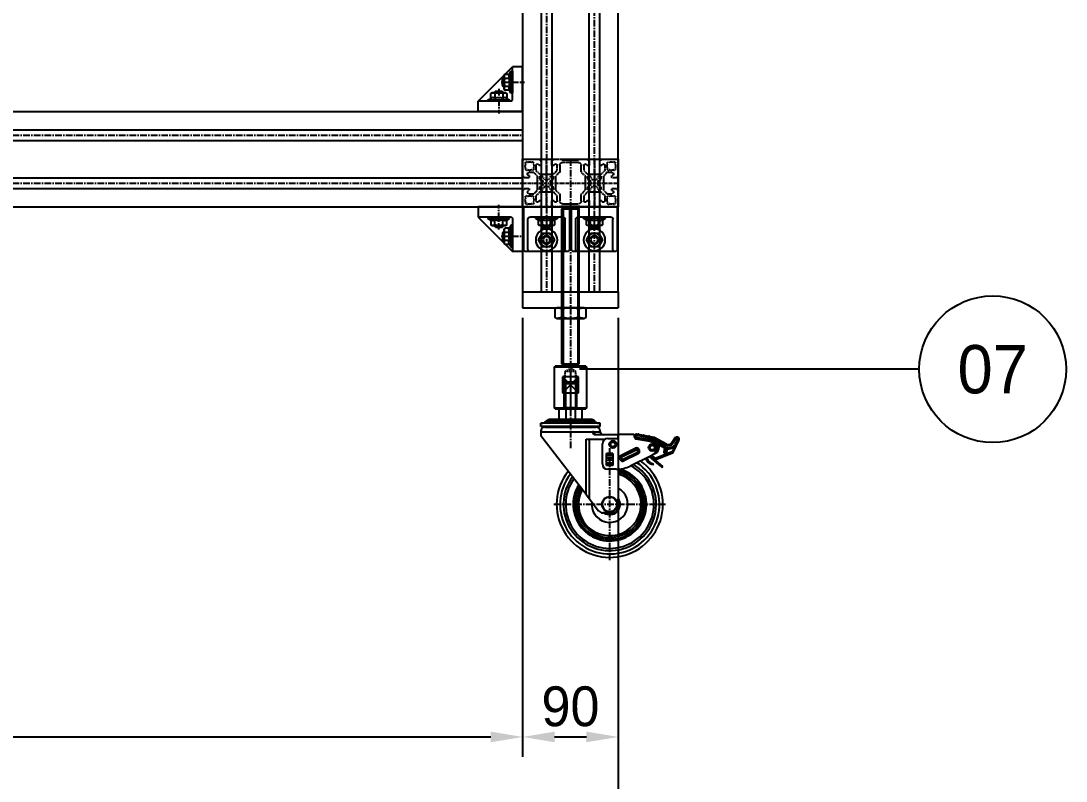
# Model space of a CAD drawing. Header units: inches. Extents: x 0 to 77285, y -118 to 40065.
# Drawn here: x 67715 to 68698, y 20506 to 21222 of the extents above; entities that cross this region are included whole.
import ezdxf
from ezdxf.enums import TextEntityAlignment as Align

# ---------------------------------------------------------------- set-up
doc = ezdxf.new("R2010")
doc.units = ezdxf.units.IN
doc.header["$LTSCALE"] = 5
doc.header["$MEASUREMENT"] = 0
doc.linetypes.add('CENTER', pattern=[2, 1.25, -0.25, 0.25, -0.25])
doc.linetypes.add('HIDDEN', pattern=[0.375, 0.25, -0.125])
for name, color, linetype in [('11', 1, 'CENTER'), ('22', 2, 'HIDDEN'), ('44', 4, 'Continuous'), ('A', 8, 'Continuous'), ('T', 3, 'Continuous')]:
    doc.layers.add(name, color=color, linetype=linetype)
doc.styles.add('SCI', font='')
doc.styles.get('SCI').set_extended_font_data('Gulim')
doc.dimstyles.new('S', dxfattribs={"dimscale": 100, "dimtxt": 2.5, "dimasz": 2, "dimexe": 1.25, "dimexo": 0.625, "dimgap": -0.625, "dimtad": 1, "dimdec": 8, "dimtxsty": 'SCI', "dimcen": 2.5, "dimclrd": 1, "dimclre": 1, "dimclrt": 7, "dimadec": 8, "dimazin": 2, "dimtfac": 1, "dimtdec": 8, "dimtmove": 0, "dimatfit": 3, "dimfxl": 1, "dimarcsym": 0})
doc.dimstyles.new('SCH', dxfattribs={"dimtxt": 2.5, "dimasz": 2, "dimexe": 1.25, "dimexo": 0.625, "dimtad": 1, "dimdec": 8, "dimtxsty": 'SCI', "dimcen": 2.5, "dimclrd": 4, "dimclre": 4, "dimclrt": 7, "dimadec": 8, "dimazin": 2, "dimtfac": 1, "dimtdec": 8, "dimtmove": 0, "dimatfit": 3, "dimfxl": 1, "dimarcsym": 0})

# ---------------------------------------------------------------- blocks, each defined once
blk = doc.blocks.new('af!@$!2^^&&@$aD읾ㅇㄹA$C5BB358B1')
for p, q in [((1.74, 42), (43.74, 42)), ((1.74, 42), (1.74, 0)), ((43.74, 42), (43.74, 32.5)), ((12.24, 32.5), (11.24, 31.5)), ((43.74, 32.5), (11.24, 0)), ((11.24, 31.5), (11.24, 0)), ((12.24, 32.5), (43.74, 32.5)), ((13.99, 32.5), (34.49, 32.5)), ((13.99, 31), (13.99, 32.5)), ((34.49, 31), (13.99, 31)), ((16.73, 29.7), (13.99, 31)), ((16.73, 25.11), (16.73, 29.7)), ((20.48, 25.14), (20.48, 29.7)), ((27.99, 25.14), (27.99, 29.7)), ((34.49, 31), (31.74, 29.7)), ((31.74, 29.7), (31.74, 25.11)), ((34.49, 32.5), (34.49, 31)), ((11.24, 24.75), (12.74, 24.75)), ((11.24, 4.04), (11.24, 24.54)), ((12.74, 24.75), (12.74, 4.25)), ((12.74, 24.75), (14.04, 22.01)), ((14.04, 22.01), (18.63, 22.01)), ((17.79, 24.5), (16.73, 25.11)), ((30.68, 24.5), (17.79, 24.5)), ((18.63, 22.01), (19.24, 20.94)), ((19.24, 20.94), (19.24, 8.06)), ((20.24, 23.8), (20.24, 24.5)), ((28.24, 23.8), (20.24, 23.8)), ((21.04, 23), (20.24, 23.8)), ((27.44, 23), (21.04, 23)), ((27.44, 23), (28.24, 23.8)), ((28.24, 23.8), (28.24, 24.5)), ((31.74, 25.11), (30.68, 24.5)), ((18.59, 18.25), (14.04, 18.25)), ((18.59, 10.75), (14.04, 10.75)), ((19.94, 18.5), (19.24, 18.5)), ((19.94, 10.5), (19.24, 10.5)), ((19.94, 18.5), (19.94, 10.5)), ((20.74, 17.7), (19.94, 18.5)), ((20.74, 11.3), (19.94, 10.5)), ((20.74, 17.7), (20.74, 11.3)), ((12.74, 4.25), (11.24, 4.25)), ((14.04, 6.99), (12.74, 4.25)), ((18.63, 6.99), (14.04, 6.99)), ((19.24, 8.06), (18.63, 6.99)), ((1.74, 0), (11.24, 0))]:
    blk.add_line(p, q)
for centre, radius, start, end in [((18.61, 32.11), 3.06, 232.12112, 307.87888), ((24.24, 40.32), 11.26, 250.52878, 289.47122), ((29.87, 32.11), 3.06, 232.12112, 307.87888), ((11.62, 20.13), 3.06, 322.12112, 37.87888), ((18.61, 27.56), 3.06, 232.12112, 307.87888), ((16.18, 20.13), 3.06, 322.12112, 37.87888), ((24.24, 35.76), 11.26, 250.52878, 289.47122), ((29.87, 27.56), 3.06, 232.12112, 307.87888), ((3.42, 14.5), 11.26, 340.52878, 19.47122), ((11.62, 8.87), 3.06, 322.12112, 37.87888), ((7.98, 14.5), 11.26, 340.52878, 19.47122), ((16.18, 8.87), 3.06, 322.12112, 37.87888)]:
    blk.add_arc(centre, radius, start, end)
at = {"layer": '11'}
for p, q in [((24.24, 20.66), (24.24, 44.03)), ((21.83, 14.5), (0, 14.5))]:
    blk.add_line(p, q, dxfattribs=at)
blk = doc.blocks.new('ZA$Caa0ef99bZ')
for p, q in [((0.5, 15), (0, 14.5)), ((0, -14.5), (0, 14.5)), ((39.5, 15), (0.5, 15)), ((0.5, 15), (0.5, -15)), ((40, 14.5), (39.5, 15)), ((39.5, -15), (39.5, 15)), ((40, 14.5), (40, -14.5)), ((15, 7.48), (30, 7.48)), ((15, -7.48), (15, 7.48)), ((30, 7.48), (30, -7.48)), ((42, 7), (40, 7)), ((188.27, 8), (42, 8)), ((42, -8), (42, 8)), ((42, 8), (42, -8)), ((190, 7), (188.27, 8)), ((190, 7), (190, -7)), ((30, -7.48), (15, -7.48)), ((40, -7), (42, -7)), ((42, -8), (188.27, -8)), ((188.27, -8), (190, -7)), ((0, -14.5), (0.5, -15)), ((0.5, -15), (39.5, -15)), ((39.5, -15), (40, -14.5))]:
    blk.add_line(p, q)
at = {"layer": '11'}
blk.add_line((195, 0), (-5, 0), dxfattribs=at)
at = {"layer": '22'}
for p, q in [((0, 6), (0.95, 5.05)), ((0.95, 5.05), (35.05, 5.05)), ((0.95, 5.05), (0.95, -5.05)), ((35.05, 5.05), (37.97, 0)), ((35.05, 5.05), (35.05, -5.05)), ((35.05, -5.05), (37.97, 0)), ((0, -6), (0.95, -5.05)), ((0.95, -5.05), (35.05, -5.05))]:
    blk.add_line(p, q, dxfattribs=at)
at = {"layer": 'A'}
for p, q in [((15, 7.48), (30, -7.48)), ((30, 7.48), (15, -7.48))]:
    blk.add_line(p, q, dxfattribs=at)
at = {"layer": 'T'}
for p, q in [((0, 6), (30, 6)), ((30, 6), (31.64, 5.05)), ((30, 6), (30, -6)), ((190, 6.9), (42, 6.9)), ((188.27, -8), (188.27, 8)), ((0, -6), (30, -6)), ((30, -6), (31.64, -5.05)), ((190, -6.9), (42, -6.9))]:
    blk.add_line(p, q, dxfattribs=at)
blk = doc.blocks.new('ZA$C307C2782Z')
for p, q in [((7.31, 1.13), (7.31, 8.87)), ((21.94, 1.13), (21.94, 8.87))]:
    blk.add_line(p, q)
blk.add_lwpolyline([(29.25, 8.87), (29.25, 1.13), (27.29, 0), (1.96, 0), (0, 1.13), (0, 8.87), (1.96, 10), (27.29, 10)], close=True)
for points in [[(1.96, 10), (7.31, 8.87, -0.154701), (21.94, 8.87), (27.29, 10)], [(1.96, 0), (7.31, 1.13, 0.154701), (21.94, 1.13), (27.29, 0)]]:
    blk.add_lwpolyline(points, format="xyb")
blk = doc.blocks.new('_20220522.18512')
for p, q in [((-44, 118.4), (-46, 116.4)), ((-44, 118.4), (-36, 118.4)), ((-36, 118.4), (-34, 116.4)), ((-46, 93), (-46, 116.4)), ((-34, 93), (-34, 116.4)), ((-29.05, 93), (-50.64, 93)), ((-50.64, 83), (-50.64, 93)), ((-44.32, 93), (-44.32, 83)), ((-35.68, 93), (-35.68, 83)), ((-29.05, 83), (-29.05, 93)), ((-12, 79.3), (-68, 79.3)), ((-68, 76.3), (-68, 79.3)), ((-16.81, 80.98), (-63.19, 80.98)), ((-21.3, 83), (-58.7, 83)), ((-12, 76.3), (-12, 79.3)), ((-12, 76.3), (-68, 76.3)), ((-68, 71.3), (-19.13, 71.3)), ((-68, 71.3), (-68, 67.5)), ((-64, 75.8), (-16, 75.8)), ((-17.88, 71.41), (-12, 71.41)), ((5, 69), (20, 69)), ((5, 67), (5, 69)), ((20, 69), (20, 66.68)), ((21.91, 68.04), (22.08, 69.02)), ((38.72, 66.02), (22.08, 69.02)), ((-25.38, 12.33), (-68, 67.5)), ((-25.38, 12.33), (-25.38, 64.5)), ((-25.38, 64.5), (-22.25, 64.5)), ((-22.25, 8.27), (-22.25, 64.5)), ((-22.25, 64.5), (-7.18, 64.5)), ((5, 68.5), (-15.51, 68.5)), ((-10, 41), (-10, 60)), ((-5, 65), (3, 65)), ((0, 60.62), (0, 61.06)), ((20.92, 68.22), (20.57, 66.25)), ((21.55, 66.07), (20.57, 66.25)), ((20.92, 68.22), (21.91, 68.04)), ((21.37, 65.09), (21.91, 68.04)), ((21.37, 65.09), (35.18, 62.6)), ((35.36, 63.58), (21.55, 66.07)), ((21.64, 64.71), (34.76, 62.35)), ((21.91, 68.04), (38.39, 65.06)), ((22.36, 64.91), (22.3, 64.6)), ((23.28, 64.42), (23.34, 64.73)), ((24.82, 64.46), (24.76, 64.15)), ((25.74, 63.97), (25.8, 64.29)), ((26.79, 64.11), (26.73, 63.8)), ((27.71, 63.62), (27.77, 63.93)), ((31.86, 63.19), (31.8, 62.88)), ((32.78, 62.7), (32.84, 63.02)), ((34.76, 62.35), (38.38, 61.31)), ((35.36, 63.58), (35.18, 62.6)), ((35.72, 63.58), (35.9, 62.6)), ((38.72, 66.02), (38.39, 65.06)), ((38.39, 65.06), (49.85, 58.81)), ((50.32, 59.69), (38.72, 66.02)), ((42.92, 60.46), (42.08, 59.92)), ((42.83, 59.23), (42.17, 55.57)), ((43.29, 60.11), (42.81, 59.24)), ((42.81, 59.24), (48.41, 56.18)), ((48.89, 57.06), (43.29, 60.11)), ((50.32, 59.69), (49.85, 58.81)), ((55.63, 61.91), (55.43, 60.79)), ((58.55, 65.47), (55.57, 60.99)), ((55.57, 60.99), (56.4, 60.44)), ((56.12, 61.82), (55.63, 61.91)), ((56.4, 60.44), (59.38, 64.91)), ((56.74, 63.58), (56.53, 62.44)), ((57.23, 63.49), (56.74, 63.58)), ((56.93, 52.43), (61.88, 63.25)), ((57.85, 65.24), (57.64, 64.1)), ((58.34, 65.15), (57.85, 65.24)), ((61.04, 63.81), (58.07, 59.33)), ((58.07, 59.33), (58.9, 58.78)), ((59.38, 64.91), (58.55, 65.47)), ((58.9, 58.78), (61.88, 63.25)), ((61.04, 63.81), (61.88, 63.25)), ((0, 50.9), (-6, 50.9)), ((-6, 39.5), (-6, 50.9)), ((-6, 50.5), (0, 50.5)), ((-6, 49.3), (0, 49.3)), ((0, 50.9), (0, 39.5)), ((7.56, 49.28), (21.02, 55.89)), ((7.56, 49.28), (8.26, 47.85)), ((8.26, 47.85), (21.73, 54.46)), ((22.96, 51.94), (9.5, 45.33)), ((23.67, 50.51), (10.2, 43.9)), ((21.02, 55.89), (21.73, 54.46)), ((24.37, 54.75), (22.93, 54.05)), ((22.93, 54.05), (23.37, 53.15)), ((22.96, 51.94), (23.67, 50.51)), ((23.37, 53.15), (24.81, 53.85)), ((24.37, 54.75), (24.81, 53.85)), ((37, 57.62), (37, 58.06)), ((40.73, 53.17), (38.05, 50.17)), ((38.27, 50.42), (38.28, 50.38)), ((55.49, 52.34), (40.76, 46.35)), ((41.14, 45.42), (55.87, 51.41)), ((42.17, 55.57), (43.15, 55.39)), ((43.15, 55.39), (43.75, 58.72)), ((48.38, 56.2), (47.72, 52.54)), ((48.89, 57.06), (48.41, 56.18)), ((48.67, 52.19), (48.52, 51.37)), ((48.52, 51.37), (49.51, 51.2)), ((48.67, 52.19), (49.31, 55.76)), ((49.65, 52.01), (48.67, 52.19)), ((49.51, 51.2), (49.65, 52.01)), ((50.27, 55.45), (49.65, 52.01)), ((50.67, 52), (51.26, 55.26)), ((55.49, 52.34), (55.87, 51.41)), ((58.45, 58.16), (56.02, 52.85)), ((56.02, 52.85), (56.93, 52.43)), ((-6, 48.94), (0, 48.94)), ((-6, 42.07), (0, 42.07)), ((0, 41.7), (-6, 41.7)), ((-6, 40.11), (0, 40.11)), ((0, 39.5), (-6, 39.5)), ((6.42, 45.94), (7.85, 46.64)), ((6.86, 45.04), (6.42, 45.94)), ((8.29, 45.75), (6.86, 45.04)), ((8.29, 45.75), (7.85, 46.64)), ((9.5, 45.33), (10.2, 43.9)), ((36.53, 49.02), (16.25, 39.07)), ((31.75, 44.25), (31.03, 46.32)), ((31.94, 46.77), (32.7, 44.58)), ((34.56, 41.56), (32.83, 42.81)), ((33.42, 43.62), (35.14, 42.37)), ((43.38, 40.22), (34.41, 47.98)), ((35.74, 40.95), (35.05, 41.27)), ((35.38, 48.46), (47.06, 38.36)), ((35.47, 42.18), (36.16, 41.86)), ((36.16, 41.86), (35.74, 40.95)), ((37.56, 40.11), (35.74, 40.95)), ((35.77, 48.65), (39.07, 45.77)), ((36.16, 41.86), (37.98, 41.02)), ((39.73, 46.52), (36.74, 49.13)), ((37.56, 40.11), (37.98, 41.02)), ((39.07, 45.77), (39.73, 46.52)), ((41.14, 45.42), (40.76, 46.35)), ((43.38, 40.22), (44.04, 40.97)), ((43.38, 40.22), (46.41, 37.6)), ((3.04, 36), (-5, 36)), ((5, 36.07), (5, 0)), ((46.41, 37.6), (47.06, 38.36)), ((-25.38, 12.33), (-13.5, -3.06)), ((0, -5), (-9.54, -5))]:
    blk.add_line(p, q)
for centre, radius in [((0, 59.5), 3.5), ((0, 59.5), 2.22), ((37, 56.5), 3.5), ((37, 56.5), 2.22), ((-3, 3), 7.3), ((-3, 3), 6.85)]:
    blk.add_circle(centre, radius)
for centre, radius, start, end in [((-66.93, 84.3), 5, 270, 318.41097), ((-58.7, 77), 6, 90, 138.41097), ((-21.3, 77), 6, 41.58903, 90), ((-13.07, 84.3), 5, 221.58903, 270), ((-64, 71.8), 4, 90, 180), ((-64, 71.3), 4, 157.97569, 180), ((-49.72, 80), 5, 227.73142, 237.14012), ((-30.28, 80), 5, 302.85988, 312.26858), ((-17.83, 64.07), 7.34, 90.34072, 100.12697), ((-16, 71.8), 4, 0, 90), ((-16, 71.3), 4, 1.63725, 22.02431), ((-9, 71.5), 3, 181.63725, 270), ((21.91, 68.04), 1, 79.77206, 169.77206), ((24.05, 68.67), 0.5, 349.77206, 169.77206), ((-15.46, 59.53), 8.97, 90.3029, 99.16228), ((-5, 60), 5, 90, 180), ((3, 67), 2, 270, 306.8699), ((3, 67), 2, 306.87231, 359.99759), ((22, 66.68), 2, 180.00293, 219.81874), ((22, 66.68), 2, 219.82167, 259.77206), ((21.55, 66.07), 1, 169.77206, 259.77206), ((28.97, 67.78), 0.5, 349.77206, 169.77206), ((33.89, 66.89), 0.5, 349.77206, 169.77206), ((35.53, 64.56), 2, 259.77206, 280.65646), ((35.53, 64.56), 1, 259.77206, 280.65646), ((37.01, 56.7), 7, 32.43628, 100.65646), ((37.01, 56.7), 6, 32.43628, 100.65646), ((37, 56.5), 5, 318.18969, 73.96252), ((43.76, 60.99), 2, 212.43628, 241.3913), ((43.76, 60.99), 1, 212.43628, 241.3913), ((52.24, 63.2), 7, 241.3913, 326.3913), ((52.24, 63.2), 5, 241.3913, 326.3913), ((52.24, 63.2), 4, 241.3913, 326.3913), ((56.12, 61.82), 0.5, 56.3913, 169.77206), ((57.23, 63.49), 0.5, 56.3913, 169.77206), ((58.34, 65.15), 0.5, 55.94214, 169.77206), ((60.21, 64.36), 2, 326.3913, 146.3913), ((60.21, 64.36), 1, 326.3913, 146.3913), ((-3, 3), 46.76, 86.32136, 93.67864), ((8.66, 47.04), 2.5, 116.14056, 206.14056), ((22.13, 53.65), 2.5, 26.14056, 116.14056), ((22.13, 53.65), 0.9, 26.14056, 116.14056), ((22.57, 52.75), 0.9, 296.14056, 26.14056), ((22.57, 52.75), 2.5, 296.14056, 26.14056), ((34.32, 53.51), 5, 296.14056, 318.18969), ((37.66, 53.32), 3, 280.81381, 281.79219), ((37, 56.5), 6.25, 281.79219, 349.77206), ((37, 56.5), 5.25, 300.43689, 349.77206), ((48.7, 52.36), 1, 169.77206, 259.77206), ((52.24, 63.2), 8, 241.3913, 326.3913), ((49.68, 52.18), 1, 259.77206, 349.77206), ((55.11, 53.27), 1, 292.13107, 335.4349), ((55.11, 53.27), 2, 292.13107, 335.4349), ((-3, 3), 50, 141.58486, 54.6936), ((-3, 3), 46.76, 142.57031, 56.87861), ((-3, 3), 43.61, 143.67172, 59.36883), ((-3, 3), 41.5, 144.50919, 61.30114), ((-5, 41), 5, 180, 270), ((-3, 3), 43.61, 86.05564, 93.94436), ((-3, 3), 41.5, 85.85452, 94.14548), ((9.1, 46.14), 2.5, 206.14056, 296.14056), ((8.66, 47.04), 0.9, 116.14056, 206.14056), ((9.1, 46.14), 0.9, 206.14056, 296.14056), ((34.59, 45.24), 3, 199.21948, 234.13107), ((34.59, 45.24), 2, 199.21948, 234.13107), ((36.31, 43.99), 3, 234.13107, 245.13107), ((36.31, 43.99), 2, 234.13107, 245.13107), ((40.39, 47.28), 2, 228.89323, 292.13107), ((40.39, 47.28), 1, 228.89323, 292.13107), ((-3, 3), 34.5, 148.0604, 74.17245), ((-3, 3), 33, 149.03088, 75.97033), ((-3, 3), 31.25, 150.29045, 75.16715), ((-3, 3), 29.46, 151.75005, 74.2419), ((3.04, 66), 30, 270, 296.14056), ((-3, 3), 17, 172.64567, 61.92751), ((-3, 3), 9.7, 235.56237, 34.43763), ((-3, 3), 9.5, 237.3631, 32.6369), ((0, 0), 5, 270, 0), ((-3, 3), 9, 329.30407, 27.26604), ((-9.54, 0), 5, 217.68299, 270), ((-3, 3), 9, 242.73396, 300.69593)]:
    blk.add_arc(centre, radius, start, end)
for centre, start_param, end_param in [((48.7, 52.36), 0, 1.570796), ((49.68, 52.18), 1.570796, 3.141593)]:
    blk.add_ellipse(centre, major_axis=(-0.984, 0.178), ratio=0.173648, start_param=start_param, end_param=end_param)
for points, weights in [([(-16.89, 68.39), (-18.05, 68.63), (-18.94, 69.78), (-19.13, 71.3)], [1, 0.84065319957, 0.84065319957, 1]), ([(-15.51, 68.5), (-16.87, 68.5), (-17.84, 69.7), (-17.88, 71.41)], [1, 0.811424777067, 0.811424777067, 1])]:
    blk.add_rational_spline(points, weights, degree=3)
at = {"layer": '11'}
for p, q in [((-40, 122.14), (-40, 55.56)), ((-3, -49.54), (-3, 55.8)), ((-55.54, 3), (49.54, 3))]:
    blk.add_line(p, q, dxfattribs=at)
at = {"layer": 'T'}
for p, q in [((-34, 116.4), (-46, 116.4)), ((-44.61, 117.79), (-44.61, 93)), ((-35.39, 117.79), (-35.39, 93))]:
    blk.add_line(p, q, dxfattribs=at)
blk = doc.blocks.new('A$Cf1812530')
for p, q in [((-90, 0), (0, 0)), ((-90, 0), (-90, -15)), ((0, 0), (0, -15)), ((-90, -15), (0, -15))]:
    blk.add_line(p, q)
blk = doc.blocks.new('A$C47db6cef')
at = {"ltscale": 0.506191}
for p, q in [((0, 43), (0, 28.5)), ((16.5, 45), (2, 45)), ((3.05, 40.53), (2.33, 41.26)), ((3.74, 42.67), (4.47, 41.95)), ((8.53, 41.95), (9.26, 42.67)), ((10.67, 41.26), (9.95, 40.53)), ((16.5, 43.5), (16.5, 45)), ((28.5, 45), (16.5, 45)), ((17.5, 43.5), (16.5, 43.5)), ((17.5, 39), (17.5, 43.5)), ((27.5, 43.5), (27.5, 39)), ((28.5, 43.5), (27.5, 43.5)), ((28.5, 45), (28.5, 43.5)), ((36.5, 45), (28.5, 45)), ((35, 33), (35, 39.5)), ((37, 44.5), (36.5, 45)), ((44.7, 44.5), (37, 44.5)), ((37.5, 42), (52.5, 42)), ((45, 44.2), (44.7, 44.5)), ((45.3, 44.5), (45, 44.2)), ((53, 44.5), (45.3, 44.5)), ((53.5, 45), (53, 44.5)), ((61.5, 45), (53.5, 45)), ((55, 39.5), (55, 33)), ((61.5, 43.5), (61.5, 45)), ((73.5, 45), (61.5, 45)), ((62.5, 43.5), (61.5, 43.5)), ((62.5, 39), (62.5, 43.5)), ((72.5, 43.5), (72.5, 39)), ((73.5, 43.5), (72.5, 43.5)), ((73.5, 45), (73.5, 43.5)), ((88, 45), (73.5, 45)), ((80.05, 40.53), (79.33, 41.26)), ((80.74, 42.67), (81.47, 41.95)), ((85.53, 41.95), (86.26, 42.67)), ((87.67, 41.26), (86.95, 40.53)), ((90, 28.5), (90, 43)), ((2.33, 35.74), (3.05, 36.47)), ((4.47, 35.05), (3.74, 34.33)), ((6, 32.5), (10.5, 32.5)), ((9.26, 34.33), (8.53, 35.05)), ((9.95, 36.47), (10.67, 35.74)), ((10.5, 32.5), (14, 29)), ((12.5, 34.5), (12.5, 39)), ((16, 31), (12.5, 34.5)), ((15.5, 39), (17.5, 39)), ((22.2, 31), (16, 31)), ((22.5, 30.7), (22.2, 31)), ((22.8, 31), (22.5, 30.7)), ((29, 31), (22.8, 31)), ((27.5, 39), (29.5, 39)), ((32.5, 34.5), (29, 31)), ((31, 29), (35, 33)), ((32.5, 39), (32.5, 34.5)), ((55, 33), (59, 29)), ((57.5, 34.5), (57.5, 39)), ((61, 31), (57.5, 34.5)), ((60.5, 39), (62.5, 39)), ((67.2, 31), (61, 31)), ((67.5, 30.7), (67.2, 31)), ((67.8, 31), (67.5, 30.7)), ((74, 31), (67.8, 31)), ((72.5, 39), (74.5, 39)), ((77.5, 34.5), (74, 31)), ((76, 29), (79.5, 32.5)), ((77.5, 39), (77.5, 34.5)), ((79.33, 35.74), (80.05, 36.47)), ((79.5, 32.5), (84, 32.5)), ((81.47, 35.05), (80.74, 34.33)), ((86.26, 34.33), (85.53, 35.05)), ((86.95, 36.47), (87.67, 35.74)), ((0, 28.5), (1.5, 28.5)), ((0, 28.5), (0, 16.5)), ((1.5, 28.5), (1.5, 27.5)), ((1.5, 27.5), (6, 27.5)), ((6, 27.5), (6, 29.5)), ((14, 29), (14, 22.8)), ((14, 22.8), (14.3, 22.5)), ((14.3, 22.5), (14, 22.2)), ((14, 22.2), (14, 16)), ((16, 26.25), (16, 28)), ((19.47, 24.25), (16, 26.25)), ((16, 18.75), (19.47, 20.75)), ((17, 29), (18.75, 29)), ((18.75, 29), (20.75, 25.53)), ((24.25, 25.53), (26.25, 29)), ((29, 26.25), (25.53, 24.25)), ((25.53, 20.75), (29, 18.75)), ((26.25, 29), (28, 29)), ((29, 28), (29, 26.25)), ((31, 16), (31, 29)), ((59, 29), (59, 16)), ((61, 26.25), (61, 28)), ((64.47, 24.25), (61, 26.25)), ((61, 18.75), (64.47, 20.75)), ((62, 29), (63.75, 29)), ((63.75, 29), (65.75, 25.53)), ((69.25, 25.53), (71.25, 29)), ((74, 26.25), (70.53, 24.25)), ((70.53, 20.75), (74, 18.75)), ((71.25, 29), (73, 29)), ((74, 28), (74, 26.25)), ((75.7, 22.5), (76, 22.8)), ((76, 22.2), (75.7, 22.5)), ((76, 22.8), (76, 29)), ((76, 16), (76, 22.2)), ((84, 29.5), (84, 27.5)), ((84, 27.5), (88.5, 27.5)), ((88.5, 28.5), (90, 28.5)), ((88.5, 27.5), (88.5, 28.5)), ((90, 16.5), (90, 28.5)), ((0, 16.5), (0, 2)), ((1.5, 16.5), (0, 16.5)), ((1.5, 17.5), (1.5, 16.5)), ((6, 17.5), (1.5, 17.5)), ((3.74, 10.67), (4.47, 9.95)), ((6, 15.5), (6, 17.5)), ((10.5, 12.5), (6, 12.5)), ((8.53, 9.95), (9.26, 10.67)), ((14, 16), (10.5, 12.5)), ((12.5, 10.5), (16, 14)), ((12.5, 6), (12.5, 10.5)), ((16, 17), (16, 18.75)), ((16, 14), (22.2, 14)), ((18.75, 16), (17, 16)), ((20.75, 19.47), (18.75, 16)), ((22.2, 14), (22.5, 14.3)), ((22.5, 14.3), (22.8, 14)), ((22.8, 14), (29, 14)), ((26.25, 16), (24.25, 19.47)), ((28, 16), (26.25, 16)), ((29, 18.75), (29, 17)), ((29, 14), (32.5, 10.5)), ((35, 12), (31, 16)), ((32.5, 10.5), (32.5, 6)), ((35, 5.5), (35, 12)), ((59, 16), (55, 12)), ((55, 12), (55, 5.5)), ((57.5, 10.5), (61, 14)), ((57.5, 6), (57.5, 10.5)), ((61, 17), (61, 18.75)), ((61, 14), (67.2, 14)), ((63.75, 16), (62, 16)), ((65.75, 19.47), (63.75, 16)), ((67.2, 14), (67.5, 14.3)), ((67.5, 14.3), (67.8, 14)), ((67.8, 14), (74, 14)), ((71.25, 16), (69.25, 19.47)), ((73, 16), (71.25, 16)), ((74, 18.75), (74, 17)), ((74, 14), (77.5, 10.5)), ((79.5, 12.5), (76, 16)), ((77.5, 10.5), (77.5, 6)), ((84, 12.5), (79.5, 12.5)), ((80.74, 10.67), (81.47, 9.95)), ((84, 17.5), (84, 15.5)), ((88.5, 17.5), (84, 17.5)), ((85.53, 9.95), (86.26, 10.67)), ((88.5, 16.5), (88.5, 17.5)), ((90, 16.5), (88.5, 16.5)), ((90, 2), (90, 16.5)), ((2, 0), (16.5, 0)), ((3.05, 8.53), (2.33, 9.26)), ((2.33, 3.74), (3.05, 4.47)), ((4.47, 3.05), (3.74, 2.33)), ((9.26, 2.33), (8.53, 3.05)), ((10.67, 9.26), (9.95, 8.53)), ((9.95, 4.47), (10.67, 3.74)), ((17.5, 6), (15.5, 6)), ((16.5, 1.5), (17.5, 1.5)), ((16.5, 0), (16.5, 1.5)), ((16.5, 0), (28.5, 0)), ((17.5, 1.5), (17.5, 6)), ((27.5, 6), (27.5, 1.5)), ((29.5, 6), (27.5, 6)), ((27.5, 1.5), (28.5, 1.5)), ((28.5, 1.5), (28.5, 0)), ((28.5, 0), (35.55, 0)), ((35.55, 0), (36.05, 0.5)), ((36.05, 0.5), (44.7, 0.5)), ((52.5, 3), (37.5, 3)), ((44.7, 0.5), (45, 0.8)), ((45, 0.8), (45.3, 0.5)), ((45.3, 0.5), (53.95, 0.5)), ((53.95, 0.5), (54.45, 0)), ((62.5, 6), (60.5, 6)), ((61.5, 1.5), (62.5, 1.5)), ((61.5, 0), (61.5, 1.5)), ((62.5, 1.5), (62.5, 6)), ((72.5, 6), (72.5, 1.5)), ((74.5, 6), (72.5, 6)), ((72.5, 1.5), (73.5, 1.5)), ((73.5, 1.5), (73.5, 0)), ((80.05, 8.53), (79.33, 9.26)), ((79.33, 3.74), (80.05, 4.47)), ((81.47, 3.05), (80.74, 2.33)), ((86.26, 2.33), (85.53, 3.05)), ((87.67, 9.26), (86.95, 8.53)), ((86.95, 4.47), (87.67, 3.74))]:
    blk.add_line(p, q, dxfattribs=at)
for p, q in [((54.45, 0), (61.5, 0)), ((61.5, 0), (73.5, 0)), ((73.5, 0), (88, 0))]:
    blk.add_line(p, q)
for centre, radius, start, end in [((2, 43), 2, 90, 180), ((6.5, 38.5), 5, 123.46304, 146.53696), ((6.5, 38.5), 4, 149.47751, 210.52249), ((6.5, 38.5), 4, 59.47751, 120.52249), ((6.5, 38.5), 5, 33.46304, 56.53696), ((6.5, 38.5), 4, 329.47751, 30.52249), ((14, 39), 1.5, 0, 180), ((31, 39), 1.5, 0, 180), ((37.5, 39.5), 2.5, 90, 180), ((52.5, 39.5), 2.5, 0, 90), ((59, 39), 1.5, 0, 180), ((76, 39), 1.5, 0, 180), ((83.5, 38.5), 5, 123.46304, 146.53696), ((83.5, 38.5), 4, 149.47751, 210.52249), ((83.5, 38.5), 4, 59.47751, 120.52249), ((83.5, 38.5), 5, 33.46304, 56.53696), ((83.5, 38.5), 4, 329.47751, 30.52249), ((88, 43), 2, 0, 90), ((6.5, 38.5), 5, 213.46304, 236.53696), ((6.5, 38.5), 4, 239.47751, 300.52249), ((6, 31), 1.5, 90, 270), ((6.5, 38.5), 5, 303.46304, 326.53696), ((83.5, 38.5), 5, 213.46304, 236.53696), ((83.5, 38.5), 4, 239.47751, 300.52249), ((84, 31), 1.5, 270, 90), ((83.5, 38.5), 5, 303.46304, 326.53696), ((17, 28), 1, 90, 180), ((22.5, 22.5), 3.5, 150, 210), ((22.5, 22.5), 3.5, 60, 120), ((22.5, 22.5), 3.5, 330, 30), ((28, 28), 1, 0, 90), ((62, 28), 1, 90, 180), ((67.5, 22.5), 3.5, 150, 210), ((67.5, 22.5), 3.5, 60, 120), ((67.5, 22.5), 3.5, 330, 30), ((73, 28), 1, 0, 90), ((6.5, 6.5), 5, 123.46304, 146.53696), ((6.5, 6.5), 4, 59.47751, 120.52249), ((6, 14), 1.5, 90, 270), ((6.5, 6.5), 5, 33.46304, 56.53696), ((17, 17), 1, 180, 270), ((22.5, 22.5), 3.5, 240, 300), ((28, 17), 1, 270, 0), ((62, 17), 1, 180, 270), ((67.5, 22.5), 3.5, 240, 300), ((73, 17), 1, 270, 0), ((83.5, 6.5), 5, 123.46304, 146.53696), ((83.5, 6.5), 4, 59.47751, 120.52249), ((84, 14), 1.5, 270, 90), ((83.5, 6.5), 5, 33.46304, 56.53696), ((2, 2), 2, 180, 270), ((6.5, 6.5), 5, 213.46304, 236.53696), ((6.5, 6.5), 4, 149.47751, 210.52249), ((6.5, 6.5), 4, 239.47751, 300.52249), ((6.5, 6.5), 5, 303.46304, 326.53696), ((6.5, 6.5), 4, 329.47751, 30.52249), ((14, 6), 1.5, 180, 0), ((31, 6), 1.5, 180, 0), ((37.5, 5.5), 2.5, 180, 270), ((52.5, 5.5), 2.5, 270, 0), ((59, 6), 1.5, 180, 0), ((76, 6), 1.5, 180, 0), ((83.5, 6.5), 5, 213.46304, 236.53696), ((83.5, 6.5), 4, 149.47751, 210.52249), ((83.5, 6.5), 4, 239.47751, 300.52249), ((83.5, 6.5), 5, 303.46304, 326.53696), ((83.5, 6.5), 4, 329.47751, 30.52249), ((88, 2), 2, 270, 0)]:
    blk.add_arc(centre, radius, start, end, dxfattribs=at)
at = {"layer": '11', "ltscale": 0.506191}
for p, q in [((22.5, 45), (22.5, 0)), ((67.5, 0), (67.5, 45)), ((90, 22.5), (0, 22.5))]:
    blk.add_line(p, q, dxfattribs=at)
at = {"layer": '11'}
blk.add_line((45, 45), (45, 0), dxfattribs=at)
at = {"layer": 'A', "ltscale": 0.506191}
for p, q in [((0, 45), (0, 43)), ((2, 45), (0, 45)), ((53.5, 45), (36.5, 45)), ((90, 45), (88, 45)), ((90, 43), (90, 45)), ((0, 2), (0, 0)), ((0, 0), (2, 0)), ((35.55, 0), (54.45, 0)), ((90, 0), (90, 2))]:
    blk.add_line(p, q, dxfattribs=at)
at = {"layer": 'A'}
blk.add_line((88, 0), (90, 0), dxfattribs=at)
blk = doc.blocks.new('A$C632A6005')
for p, q in [((-21.5, 0), (-21.5, -40)), ((21.5, 0), (-21.5, 0)), ((-15.5, -9.5), (15.5, -9.5)), ((10.25, -9.5), (-10.25, -9.5)), ((-10.25, -9.5), (-10.25, -11)), ((10.25, -11), (10.25, -9.5)), ((21.5, -40.1), (21.5, 0)), ((-17.5, -40), (-17.5, -11.5)), ((-10.25, -11), (10.25, -11)), ((-10.25, -11), (-7.51, -12.3)), ((-7.51, -12.3), (-7.51, -16.89)), ((-7.51, -16.89), (-6.44, -17.5)), ((-6.44, -17.5), (6.45, -17.5)), ((-4, -18.2), (-4, -17.5)), ((-4, -18.2), (4, -18.2)), ((-3.2, -19), (-4, -18.2)), ((-3.75, -16.86), (-3.75, -12.3)), ((-3.2, -19), (3.2, -19)), ((3.2, -19), (4, -18.2)), ((3.76, -16.86), (3.76, -12.3)), ((4, -18.2), (4, -17.5)), ((6.45, -17.5), (7.51, -16.89)), ((7.51, -12.3), (10.25, -11)), ((7.51, -16.89), (7.51, -12.3)), ((17.5, -40), (17.5, -11.5)), ((-3.75, -24.5), (-7.5, -31)), ((3.75, -24.5), (-3.75, -24.5)), ((7.51, -31), (3.75, -24.5)), ((-7.5, -31), (-3.75, -37.5)), ((-3.75, -37.5), (3.75, -37.5)), ((3.75, -37.5), (7.51, -31)), ((-19.5, -42), (19.6, -42))]:
    blk.add_line(p, q)
for radius in [10.25, 6.5, 4, 3.2]:
    blk.add_circle((0, -31), radius)
for centre, radius, start, end in [((-15.5, -11.5), 2, 89.99999, 180.00003), ((15.5, -11.5), 2, 0.00001, 89.99999), ((-5.63, -9.89), 3.06, 232.12112, 307.87888), ((-5.63, -14.44), 3.06, 232.12112, 307.87888), ((0, -22.5), 4.1, 121.38856, 166.72724), ((0, -1.68), 11.26, 250.52878, 289.47122), ((0, -6.24), 11.26, 250.52878, 289.47122), ((0, -22.5), 4.1, 13.27276, 58.61144), ((5.63, -9.89), 3.06, 232.12112, 307.87888), ((5.63, -14.44), 3.06, 232.12112, 307.87888), ((-19.5, -40), 2, 180.00003, 270.00001), ((-19.5, -40), 2, 270.00001, 0.00002), ((19.5, -40), 2, 180.00003, 270.00001), ((19.6, -40.1), 1.9, 270.00001, 0.00002)]:
    blk.add_arc(centre, radius, start, end)
blk = doc.blocks.new('A$C57ff1916')
for p, q in [((-90, 0), (-90, -540)), ((0, -540), (0, 0)), ((-2040, -370), (-90, -370)), ((-2040, -460), (-90, -460)), ((-90, -540), (0, -540))]:
    blk.add_line(p, q)
at = {"layer": '11'}
for p, q in [((-67.5, 0), (-67.5, -540)), ((-22.5, -540), (-22.5, 0)), ((-2040, -392.5), (-90, -392.5)), ((-2040, -437.5), (-90, -437.5))]:
    blk.add_line(p, q, dxfattribs=at)
at = {"layer": 'A'}
for p, q in [((-72.5, 0), (-72.5, -540)), ((-62.5, 0), (-62.5, -540)), ((-27.5, -540), (-27.5, 0)), ((-17.5, -540), (-17.5, 0)), ((-2040, -387.5), (-90, -387.5)), ((-2040, -397.5), (-90, -397.5)), ((-2040, -432.5), (-90, -432.5)), ((-2040, -442.5), (-90, -442.5))]:
    blk.add_line(p, q, dxfattribs=at)
at = {"xscale": -1, "rotation": 270}
blk.add_blockref('ZA$Caa0ef99bZ', (-45, -650), dxfattribs=at)
blk.add_blockref('A$Cf1812530', (0, -540))
at = {"layer": '22', "xscale": -1}
blk.add_blockref('A$C47db6cef', (0, -460), dxfattribs=at)
at = {"layer": '44', "extrusion": (0, 0, -1), "xscale": -1, "zscale": -1, "rotation": 180}
blk.add_blockref('af!@$!2^^&&@$aD읾ㅇㄹA$C5BB358B1', (88.26, -328), dxfattribs=at)
at = {"layer": '44', "extrusion": (0, 0, -1), "zscale": -1}
for name, p in [('af!@$!2^^&&@$aD읾ㅇㄹA$C5BB358B1', (88.26, -502)), ('ZA$C307C2782Z', (30.37, -565))]:
    blk.add_blockref(name, p, dxfattribs=at)
at = {"layer": '44', "xscale": -1}
for p in [(-67.5, -460), (-22.5, -460)]:
    blk.add_blockref('A$C632A6005', p, dxfattribs=at)
at = {"layer": '44'}
blk.add_blockref('_20220522.18512', (-5, -743), dxfattribs=at)
blk = doc.blocks.new('*D696')
at = {"color": 1, "lineweight": -2, "transparency": 16777216}
for p, q in [((66236.66, 20942.17), (66236.66, 20528.75)), ((68186.66, 20942.17), (68186.66, 20528.75)), ((67274.62, 20614.18), (67148.71, 20614.18)), ((67148.71, 20614.18), (67148.71, 20556.88)), ((67274.62, 20556.88), (67274.62, 20614.18)), ((67148.71, 20556.88), (67274.62, 20556.88)), ((66266.66, 20547.5), (68156.66, 20547.5))]:
    blk.add_line(p, q, dxfattribs=at)
at = {"color": 1, "transparency": 16777216}
for points in [[(66266.66, 20552.5), (66266.66, 20542.5), (66236.66, 20547.5)], [(68156.66, 20552.5), (68156.66, 20542.5), (68186.66, 20547.5)]]:
    blk.add_solid(points, dxfattribs=at)
at = {"layer": 'Defpoints', "color": 0, "transparency": 16777216}
for p in [(66236.66, 20951.54), (68186.66, 20951.54), (68186.66, 20547.5)]:
    blk.add_point(p, dxfattribs=at)
at = {"color": 7, "transparency": 16777216, "insert": (67211.66, 20585.53), "char_height": 37.5, "attachment_point": 5, "style": 'SCI'}
blk.add_mtext('1950', dxfattribs=at)
blk = doc.blocks.new('*D710')
at = {"color": 4, "lineweight": -2, "transparency": 16777216}
for p, q in [((68186.66, 20942.17), (68186.66, 20528.75)), ((68276.66, 20942.17), (68276.66, 20528.75)), ((68216.66, 20547.5), (68246.66, 20547.5))]:
    blk.add_line(p, q, dxfattribs=at)
at = {"color": 4, "transparency": 16777216}
for points in [[(68216.66, 20552.5), (68216.66, 20542.5), (68186.66, 20547.5)], [(68246.66, 20552.5), (68246.66, 20542.5), (68276.66, 20547.5)]]:
    blk.add_solid(points, dxfattribs=at)
at = {"layer": 'Defpoints', "color": 0, "transparency": 16777216}
for p in [(68186.66, 20951.54), (68276.66, 20951.54), (68276.66, 20547.5)]:
    blk.add_point(p, dxfattribs=at)
at = {"color": 7, "transparency": 16777216, "insert": (68231.66, 20576.1), "char_height": 37.5, "attachment_point": 5, "style": 'SCI'}
blk.add_mtext('90', dxfattribs=at)
blk = doc.blocks.new('*D711')
at = {"color": 4, "lineweight": -2, "transparency": 16777216}
for p, q in [((66146.66, 20942.17), (66146.66, 20428.79)), ((68276.66, 20942.17), (68276.66, 20428.79)), ((68246.66, 20447.54), (66176.66, 20447.54))]:
    blk.add_line(p, q, dxfattribs=at)
at = {"color": 4, "transparency": 16777216}
for points in [[(66176.66, 20452.54), (66176.66, 20442.54), (66146.66, 20447.54)], [(68246.66, 20452.54), (68246.66, 20442.54), (68276.66, 20447.54)]]:
    blk.add_solid(points, dxfattribs=at)
at = {"layer": 'Defpoints', "color": 0, "transparency": 16777216}
for p in [(66146.66, 20951.54), (68276.66, 20951.54), (66146.66, 20447.54)]:
    blk.add_point(p, dxfattribs=at)
at = {"color": 7, "transparency": 16777216, "insert": (67211.66, 20476.19), "char_height": 37.5, "attachment_point": 5, "style": 'SCI'}
blk.add_mtext('2130', dxfattribs=at)

msp = doc.modelspace()

# ---------------------------------------------------------------- linework, layer by layer
at = {"layer": '44'}
msp.add_line((68559.89491603, 20893.77794016), (68240.18734877, 20893.77794016), dxfattribs=at)
msp.add_circle((68628.97431281, 20893.77794016), 69.07939678, dxfattribs=at)

# ---------------------------------------------------------------- block references
msp.add_blockref('A$C57ff1916', (68276.66475756, 21506.54189829))

# ---------------------------------------------------------------- texts
at = {"style": 'SCI'}
msp.add_text('07', height=45.432692308, dxfattribs=at).set_placement((68628.97431281, 20893.77794016), align=Align.MIDDLE_CENTER)

# ---------------------------------------------------------------- dimensions: what is measured, and where the dimension line sits
for base, p1, p2, dimstyle, picture, middle in [((66146.6647575576, 20447.53917587), (68276.6647575576, 20951.541898287), (66146.6647575576, 20951.541898287), 'SCH', '*D711', (67211.6647575576, 20476.1884768021)), ((68186.6647575576, 20547.503872132), (66236.6647575576, 20951.541898287), (68186.6647575576, 20951.541898287), 'S', '*D696', (67211.6647575576, 20585.5281730641)), ((68276.6647575576, 20547.503872132), (68186.6647575576, 20951.541898287), (68276.6647575576, 20951.541898287), 'SCH', '*D710', (68231.6647575576, 20576.103239642))]:
    dim = msp.add_linear_dim(base=base, p1=p1, p2=p2, dimstyle=dimstyle, override={"dimscale": 15})
    dim.commit()
    dim.dimension.update_dxf_attribs({"geometry": picture, "text_midpoint": middle})

doc.saveas('drawing.dxf')
